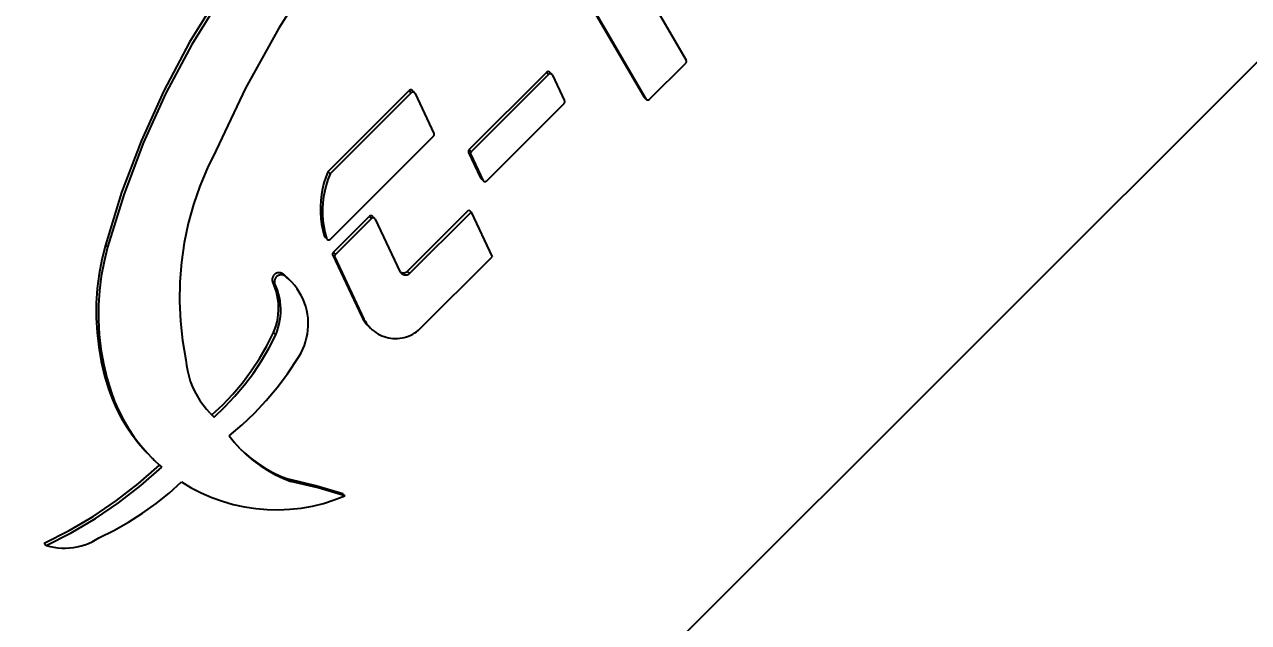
# Model space of a CAD drawing. Header units: millimetres. Extents: x 5625199 to 7433318, y -3316392 to -2552493.
# Drawn here: x 5959974 to 5960495, y -2698298 to -2698044 of the extents above; entities that cross this region are included whole.
import ezdxf

# ---------------------------------------------------------------- set-up
doc = ezdxf.new("R2010")
doc.units = ezdxf.units.MM
doc.header["$PDMODE"] = 35
doc.header["$PDSIZE"] = -10
doc.layers.add('155', color=155, linetype='Continuous')
doc.styles.add('标注-尺寸', font='simplex.shx', dxfattribs={"width": 0.7})
doc.dimstyles.new('MS55', dxfattribs={"dimscale": 0, "dimtxt": 5, "dimasz": 1, "dimexe": 1, "dimexo": 0.8, "dimgap": 1, "dimtad": 1, "dimdec": 0, "dimrnd": 5, "dimdsep": 46, "dimtxsty": '标注-尺寸', "dimblk": 'ARCHTICK', "dimcen": 0, "dimdle": 0.5, "dimclrd": 256, "dimclre": 256, "dimclrt": 50, "dimadec": 0, "dimazin": 0, "dimtfac": 1, "dimtdec": 0, "dimtix": 1, "dimtofl": 0, "dimtmove": 2, "dimatfit": 3, "dimldrblk": 'jt2', "dimfxl": 6, "dimfxlon": 1, "dimtvp": 1, "dimtolj": 1, "dimtzin": 0, "dimarcsym": 0})

# ---------------------------------------------------------------- blocks, each defined once
blk = doc.blocks.new('G$C09184D01')
at = {"color": 8}
for p, q in [((115.5, 246.12), (99.84, 221.44)), ((249.31, 248.63), (273.12, 207.79)), ((74.2, 235.37), (61.88, 215.42)), ((75.11, 234.46), (62.8, 214.51)), ((231.23, 233.12), (255.05, 192.28)), ((232.15, 232.21), (255.96, 191.37)), ((99.84, 221.44), (85.73, 195.84)), ((61.88, 215.42), (50.87, 194.73)), ((62.8, 214.51), (51.78, 193.81)), ((257.58, 191.16), (272.96, 206.53)), ((272.96, 206.53), (273, 206.58)), ((273, 206.58), (273.04, 206.63)), ((273.04, 206.63), (273.08, 206.68)), ((273.08, 206.68), (273.12, 206.74)), ((273.15, 207.73), (273.12, 207.79)), ((273.12, 206.74), (273.15, 206.79)), ((273.18, 207.67), (273.15, 207.73)), ((273.15, 206.79), (273.17, 206.85)), ((273.17, 206.85), (273.2, 206.91)), ((273.2, 207.61), (273.18, 207.67)), ((273.22, 207.55), (273.2, 207.61)), ((273.2, 206.91), (273.22, 206.97)), ((273.24, 207.49), (273.22, 207.55)), ((273.22, 206.97), (273.24, 207.04)), ((273.25, 207.42), (273.24, 207.49)), ((273.24, 207.04), (273.25, 207.1)), ((273.26, 207.36), (273.25, 207.42)), ((273.25, 207.1), (273.26, 207.16)), ((273.26, 207.29), (273.26, 207.36)), ((273.26, 207.23), (273.26, 207.29)), ((273.26, 207.16), (273.26, 207.23)), ((180.76, 169.71), (213.69, 202.63)), ((181.67, 168.79), (214.6, 201.72)), ((213.73, 202.68), (213.69, 202.63)), ((213.69, 202.63), (214.6, 201.72)), ((213.79, 202.72), (213.73, 202.68)), ((213.84, 202.76), (213.79, 202.72)), ((213.9, 202.79), (213.84, 202.76)), ((213.95, 202.82), (213.9, 202.79)), ((214.01, 202.85), (213.95, 202.82)), ((214.07, 202.88), (214.01, 202.85)), ((214.14, 202.9), (214.07, 202.88)), ((214.2, 202.91), (214.14, 202.9)), ((214.27, 202.92), (214.2, 202.91)), ((214.33, 202.93), (214.27, 202.92)), ((214.4, 202.93), (214.33, 202.93)), ((214.46, 202.93), (214.4, 202.93)), ((214.53, 202.93), (214.46, 202.93)), ((214.6, 202.92), (214.53, 202.93)), ((214.66, 202.91), (214.6, 202.92)), ((214.65, 201.76), (214.6, 201.72)), ((214.7, 201.81), (214.65, 201.76)), ((214.72, 202.89), (214.66, 202.91)), ((214.75, 201.84), (214.7, 201.81)), ((214.79, 202.87), (214.72, 202.89)), ((214.81, 201.88), (214.75, 201.84)), ((214.85, 202.84), (214.79, 202.87)), ((214.87, 201.91), (214.81, 201.88)), ((214.91, 202.81), (214.85, 202.84)), ((214.93, 201.94), (214.87, 201.91)), ((214.96, 202.78), (214.91, 202.81)), ((214.99, 201.96), (214.93, 201.94)), ((215.02, 202.74), (214.96, 202.78)), ((215.05, 201.98), (214.99, 201.96)), ((215.07, 202.7), (215.02, 202.74)), ((215.11, 202), (215.05, 201.98)), ((215.12, 202.66), (215.07, 202.7)), ((215.18, 202.01), (215.11, 202)), ((215.17, 202.61), (215.12, 202.66)), ((215.21, 202.56), (215.17, 202.61)), ((215.24, 202.02), (215.18, 202.01)), ((215.25, 202.51), (215.21, 202.56)), ((215.31, 202.02), (215.24, 202.02)), ((215.29, 202.46), (215.25, 202.51)), ((215.32, 202.4), (215.29, 202.46)), ((215.38, 202.02), (215.31, 202.02)), ((215.32, 202.4), (215.36, 202.33)), ((215.36, 202.33), (215.51, 202.01)), ((215.36, 202.33), (215.57, 201.99)), ((215.44, 202.02), (215.38, 202.02)), ((215.51, 202.01), (215.44, 202.02)), ((215.57, 201.99), (215.51, 202.01)), ((215.64, 201.98), (215.57, 201.99)), ((215.7, 201.95), (215.64, 201.98)), ((215.76, 201.93), (215.7, 201.95)), ((215.82, 201.9), (215.76, 201.93)), ((215.88, 201.87), (215.82, 201.9)), ((215.93, 201.83), (215.88, 201.87)), ((215.98, 201.79), (215.93, 201.83)), ((216.03, 201.75), (215.98, 201.79)), ((216.08, 201.7), (216.03, 201.75)), ((216.12, 201.65), (216.08, 201.7)), ((216.16, 201.6), (216.12, 201.65)), ((216.2, 201.55), (216.16, 201.6)), ((216.23, 201.49), (216.2, 201.55)), ((216.26, 201.43), (216.23, 201.49)), ((216.26, 201.43), (221.39, 190.55)), ((50.87, 194.73), (41.21, 173.37)), ((51.78, 193.81), (42.12, 172.46)), ((85.73, 195.84), (73.22, 169.43)), ((120.72, 160.32), (155.25, 194.85)), ((121.64, 159.41), (156.17, 193.94)), ((155.3, 194.9), (155.25, 194.85)), ((155.25, 194.85), (156.17, 193.94)), ((155.35, 194.94), (155.3, 194.9)), ((155.41, 194.98), (155.35, 194.94)), ((155.46, 195.01), (155.41, 194.98)), ((155.52, 195.05), (155.46, 195.01)), ((155.58, 195.07), (155.52, 195.05)), ((155.64, 195.1), (155.58, 195.07)), ((155.7, 195.12), (155.64, 195.1)), ((155.77, 195.13), (155.7, 195.12)), ((155.83, 195.15), (155.77, 195.13)), ((155.9, 195.15), (155.83, 195.15)), ((155.96, 195.16), (155.9, 195.15)), ((156.03, 195.16), (155.96, 195.16)), ((156.1, 195.15), (156.03, 195.16)), ((156.16, 195.14), (156.1, 195.15)), ((156.23, 195.13), (156.16, 195.14)), ((156.21, 193.99), (156.17, 193.94)), ((156.26, 194.03), (156.21, 193.99)), ((156.29, 195.11), (156.23, 195.13)), ((156.32, 194.07), (156.26, 194.03)), ((156.35, 195.09), (156.29, 195.11)), ((156.37, 194.1), (156.32, 194.07)), ((156.41, 195.06), (156.35, 195.09)), ((156.43, 194.13), (156.37, 194.1)), ((156.47, 195.04), (156.41, 195.06)), ((156.49, 194.16), (156.43, 194.13)), ((156.53, 195), (156.47, 195.04)), ((156.55, 194.19), (156.49, 194.16)), ((156.58, 194.97), (156.53, 195)), ((156.62, 194.21), (156.55, 194.19)), ((156.64, 194.93), (156.58, 194.97)), ((156.68, 194.22), (156.62, 194.21)), ((156.69, 194.88), (156.64, 194.93)), ((156.75, 194.23), (156.68, 194.22)), ((156.73, 194.84), (156.69, 194.88)), ((156.78, 194.79), (156.73, 194.84)), ((156.81, 194.24), (156.75, 194.23)), ((156.82, 194.74), (156.78, 194.79)), ((156.88, 194.24), (156.81, 194.24)), ((156.85, 194.68), (156.82, 194.74)), ((156.89, 194.62), (156.85, 194.68)), ((156.94, 194.24), (156.88, 194.24)), ((156.92, 194.57), (156.89, 194.62)), ((156.92, 194.57), (157.08, 194.23)), ((156.92, 194.57), (157.14, 194.22)), ((157.01, 194.24), (156.94, 194.24)), ((157.08, 194.23), (157.01, 194.24)), ((157.14, 194.22), (157.08, 194.23)), ((157.2, 194.2), (157.14, 194.22)), ((157.26, 194.18), (157.2, 194.2)), ((157.33, 194.15), (157.26, 194.18)), ((157.38, 194.12), (157.33, 194.15)), ((157.44, 194.09), (157.38, 194.12)), ((157.5, 194.05), (157.44, 194.09)), ((157.55, 194.01), (157.5, 194.05)), ((157.6, 193.97), (157.55, 194.01)), ((157.65, 193.92), (157.6, 193.97)), ((157.69, 193.87), (157.65, 193.92)), ((157.73, 193.82), (157.69, 193.87)), ((157.77, 193.77), (157.73, 193.82)), ((157.8, 193.71), (157.77, 193.77)), ((157.83, 193.65), (157.8, 193.71)), ((157.83, 193.65), (165.84, 176.65)), ((188.26, 156.45), (221.18, 189.38)), ((221.18, 189.38), (221.23, 189.43)), ((221.23, 189.43), (221.27, 189.48)), ((221.27, 189.48), (221.31, 189.53)), ((221.31, 189.53), (221.35, 189.59)), ((221.35, 189.59), (221.38, 189.65)), ((221.38, 189.65), (221.41, 189.71)), ((221.41, 190.49), (221.39, 190.55)), ((221.44, 190.43), (221.41, 190.49)), ((221.41, 189.71), (221.43, 189.77)), ((221.43, 189.77), (221.45, 189.84)), ((221.46, 190.36), (221.44, 190.43)), ((221.45, 189.84), (221.46, 189.9)), ((221.47, 190.3), (221.46, 190.36)), ((221.46, 189.9), (221.48, 189.97)), ((221.48, 190.23), (221.47, 190.3)), ((221.48, 190.17), (221.48, 190.23)), ((221.49, 190.1), (221.48, 190.17)), ((221.48, 190.03), (221.49, 190.1)), ((221.48, 189.97), (221.48, 190.03)), ((255.05, 192.28), (255.08, 192.22)), ((255.08, 192.22), (255.12, 192.17)), ((255.12, 192.17), (255.16, 192.11)), ((255.16, 192.11), (255.21, 192.07)), ((255.21, 192.07), (255.26, 192.02)), ((255.26, 192.02), (255.31, 191.98)), ((255.31, 191.98), (255.37, 191.94)), ((255.37, 191.94), (255.42, 191.91)), ((255.42, 191.91), (255.96, 191.37)), ((255.96, 191.37), (255.99, 191.31)), ((255.99, 191.31), (256.03, 191.25)), ((256.03, 191.25), (256.08, 191.2)), ((256.08, 191.2), (256.12, 191.15)), ((256.12, 191.15), (256.17, 191.11)), ((256.17, 191.11), (256.22, 191.06)), ((256.22, 191.06), (256.28, 191.03)), ((256.28, 191.03), (256.34, 190.99)), ((256.34, 190.99), (256.4, 190.96)), ((256.4, 190.96), (256.46, 190.93)), ((256.46, 190.93), (256.52, 190.91)), ((256.52, 190.91), (256.59, 190.89)), ((256.59, 190.89), (256.65, 190.87)), ((256.65, 190.87), (256.72, 190.86)), ((256.72, 190.86), (256.78, 190.86)), ((256.78, 190.86), (256.85, 190.85)), ((256.85, 190.85), (256.92, 190.86)), ((256.92, 190.86), (256.99, 190.86)), ((256.99, 190.86), (257.05, 190.87)), ((257.05, 190.87), (257.12, 190.89)), ((257.12, 190.89), (257.18, 190.91)), ((257.18, 190.91), (257.25, 190.93)), ((257.25, 190.93), (257.31, 190.96)), ((257.31, 190.96), (257.37, 190.99)), ((257.37, 190.99), (257.43, 191.03)), ((257.43, 191.03), (257.48, 191.07)), ((257.48, 191.07), (257.53, 191.11)), ((257.53, 191.11), (257.58, 191.16)), ((41.21, 173.37), (32.93, 151.44)), ((42.12, 172.46), (33.84, 150.53)), ((121.78, 131.62), (165.63, 175.47)), ((165.63, 175.47), (165.68, 175.52)), ((165.68, 175.52), (165.72, 175.57)), ((165.72, 175.57), (165.76, 175.63)), ((165.76, 175.63), (165.8, 175.68)), ((165.8, 175.68), (165.83, 175.74)), ((165.83, 175.74), (165.86, 175.8)), ((165.87, 176.58), (165.84, 176.65)), ((165.86, 175.8), (165.88, 175.87)), ((165.89, 176.52), (165.87, 176.58)), ((165.88, 175.87), (165.9, 175.93)), ((165.91, 176.46), (165.89, 176.52)), ((165.9, 175.93), (165.92, 175.99)), ((165.92, 176.39), (165.91, 176.46)), ((165.93, 176.33), (165.92, 176.39)), ((165.92, 175.99), (165.93, 176.06)), ((165.94, 176.26), (165.93, 176.33)), ((165.93, 176.06), (165.94, 176.13)), ((165.94, 176.19), (165.94, 176.26)), ((165.94, 176.13), (165.94, 176.19)), ((73.22, 169.43), (69.51, 161.93)), ((180.47, 169.12), (180.46, 169.05)), ((180.46, 169.05), (180.46, 168.99)), ((180.46, 168.99), (180.46, 168.92)), ((180.46, 168.92), (180.46, 168.85)), ((180.46, 168.85), (180.47, 168.79)), ((180.48, 169.18), (180.47, 169.12)), ((180.47, 168.79), (180.49, 168.72)), ((180.5, 169.25), (180.48, 169.18)), ((180.49, 168.72), (180.51, 168.66)), ((180.52, 169.31), (180.5, 169.25)), ((180.51, 168.66), (180.53, 168.59)), ((180.54, 169.38), (180.52, 169.31)), ((180.53, 168.59), (180.56, 168.53)), ((180.57, 169.44), (180.54, 169.38)), ((180.56, 168.53), (185.68, 157.66)), ((180.56, 168.53), (181.39, 167.87)), ((180.6, 169.5), (180.57, 169.44)), ((180.63, 169.55), (180.6, 169.5)), ((180.67, 169.61), (180.63, 169.55)), ((180.72, 169.66), (180.67, 169.61)), ((180.76, 169.71), (180.72, 169.66)), ((180.76, 169.71), (181.67, 168.79)), ((181.38, 168.21), (181.37, 168.14)), ((181.37, 168.14), (181.37, 168.07)), ((181.37, 168.07), (181.37, 168.01)), ((181.37, 168.01), (181.38, 167.94)), ((181.39, 168.27), (181.38, 168.21)), ((181.38, 167.94), (181.39, 167.87)), ((181.41, 168.34), (181.39, 168.27)), ((181.39, 167.87), (181.4, 167.81)), ((181.4, 167.81), (181.42, 167.75)), ((181.43, 168.4), (181.41, 168.34)), ((181.42, 167.75), (181.44, 167.68)), ((181.45, 168.46), (181.43, 168.4)), ((181.44, 167.68), (181.47, 167.62)), ((181.48, 168.52), (181.45, 168.46)), ((181.47, 167.62), (186.59, 156.74)), ((181.51, 168.58), (181.48, 168.52)), ((181.55, 168.64), (181.51, 168.58)), ((181.59, 168.69), (181.55, 168.64)), ((181.63, 168.74), (181.59, 168.69)), ((181.67, 168.79), (181.63, 168.74)), ((69.51, 161.93), (66.29, 154.21)), ((119.81, 157.95), (119.04, 155.53)), ((120.72, 160.32), (119.81, 157.95)), ((120.72, 157.04), (119.95, 154.62)), ((120.72, 160.32), (121.64, 159.41)), ((121.64, 159.41), (120.72, 157.04)), ((185.68, 157.66), (185.71, 157.6)), ((185.71, 157.6), (185.74, 157.54)), ((185.74, 157.54), (185.78, 157.49)), ((185.78, 157.49), (185.82, 157.43)), ((185.82, 157.43), (185.86, 157.38)), ((185.86, 157.38), (185.91, 157.34)), ((185.91, 157.34), (185.96, 157.29)), ((185.96, 157.29), (186.01, 157.25)), ((186.01, 157.25), (186.07, 157.22)), ((186.07, 157.22), (186.13, 157.19)), ((186.13, 157.19), (186.17, 157.16)), ((186.17, 157.16), (186.59, 156.74)), ((186.59, 156.74), (186.62, 156.68)), ((186.62, 156.68), (186.66, 156.63)), ((186.66, 156.63), (186.69, 156.57)), ((186.69, 156.57), (186.73, 156.52)), ((186.73, 156.52), (186.78, 156.47)), ((186.78, 156.47), (186.82, 156.43)), ((186.82, 156.43), (186.87, 156.38)), ((186.87, 156.38), (186.93, 156.34)), ((186.93, 156.34), (186.98, 156.31)), ((186.98, 156.31), (187.04, 156.27)), ((187.04, 156.27), (187.1, 156.24)), ((187.1, 156.24), (187.16, 156.22)), ((187.16, 156.22), (187.22, 156.2)), ((187.87, 156.21), (187.93, 156.23)), ((187.93, 156.23), (187.99, 156.26)), ((187.99, 156.26), (188.05, 156.29)), ((188.05, 156.29), (188.1, 156.33)), ((188.1, 156.33), (188.16, 156.37)), ((188.16, 156.37), (188.21, 156.41)), ((188.21, 156.41), (188.26, 156.45)), ((32.93, 151.44), (26.08, 129.03)), ((66.29, 154.21), (63.56, 146.3)), ((118.43, 153.07), (117.97, 150.57)), ((119.04, 155.53), (118.43, 153.07)), ((119.34, 152.15), (118.88, 149.65)), ((119.95, 154.62), (119.34, 152.15)), ((187.22, 156.2), (187.28, 156.18)), ((187.28, 156.18), (187.35, 156.17)), ((187.35, 156.17), (187.41, 156.16)), ((187.41, 156.16), (187.48, 156.15)), ((187.48, 156.15), (187.55, 156.15)), ((187.55, 156.15), (187.61, 156.15)), ((187.61, 156.15), (187.68, 156.16)), ((187.68, 156.16), (187.74, 156.17)), ((187.74, 156.17), (187.81, 156.19)), ((187.81, 156.19), (187.87, 156.21)), ((33.84, 150.53), (26.99, 128.12)), ((63.56, 146.3), (61.33, 138.24)), ((117.67, 148.05), (117.52, 145.51)), ((117.97, 150.57), (117.67, 148.05)), ((118.58, 147.13), (118.43, 144.6)), ((118.88, 149.65), (118.58, 147.13)), ((117.52, 145.51), (117.53, 142.97)), ((117.53, 142.97), (117.7, 140.44)), ((118.43, 144.6), (118.44, 142.06)), ((118.44, 142.06), (118.61, 139.53)), ((122.96, 125.94), (138.3, 141.28)), ((138.34, 141.32), (138.3, 141.28)), ((138.3, 141.28), (139.21, 140.36)), ((138.4, 141.36), (138.34, 141.32)), ((138.45, 141.4), (138.4, 141.36)), ((138.51, 141.44), (138.45, 141.4)), ((138.56, 141.47), (138.51, 141.44)), ((138.62, 141.5), (138.56, 141.47)), ((138.68, 141.52), (138.62, 141.5)), ((138.75, 141.54), (138.68, 141.52)), ((138.81, 141.56), (138.75, 141.54)), ((138.88, 141.57), (138.81, 141.56)), ((138.94, 141.58), (138.88, 141.57)), ((139.01, 141.58), (138.94, 141.58)), ((139.07, 141.58), (139.01, 141.58)), ((139.14, 141.57), (139.07, 141.58)), ((139.21, 141.57), (139.14, 141.57)), ((139.27, 141.55), (139.21, 141.57)), ((139.33, 141.53), (139.27, 141.55)), ((139.4, 141.51), (139.33, 141.53)), ((139.46, 141.49), (139.4, 141.51)), ((139.52, 141.46), (139.46, 141.49)), ((139.57, 141.43), (139.52, 141.46)), ((139.6, 140.61), (139.54, 140.58)), ((139.63, 141.39), (139.57, 141.43)), ((139.66, 140.63), (139.6, 140.61)), ((139.68, 141.35), (139.63, 141.39)), ((139.72, 140.64), (139.66, 140.63)), ((139.73, 141.31), (139.68, 141.35)), ((139.79, 140.66), (139.72, 140.64)), ((139.78, 141.26), (139.73, 141.31)), ((139.82, 141.21), (139.78, 141.26)), ((139.86, 140.66), (139.79, 140.66)), ((139.86, 141.16), (139.82, 141.21)), ((139.9, 141.1), (139.86, 141.16)), ((139.92, 140.67), (139.86, 140.66)), ((139.93, 141.05), (139.9, 141.1)), ((139.99, 140.67), (139.92, 140.67)), ((139.96, 140.99), (139.93, 141.05)), ((139.96, 140.99), (140.12, 140.65)), ((139.96, 140.99), (140.18, 140.64)), ((140.05, 140.66), (139.99, 140.67)), ((140.12, 140.65), (140.05, 140.66)), ((140.18, 140.64), (140.12, 140.65)), ((140.25, 140.62), (140.18, 140.64)), ((140.31, 140.6), (140.25, 140.62)), ((140.38, 140.57), (140.31, 140.6)), ((154.5, 117.84), (180.71, 144.05)), ((155.42, 116.93), (181.62, 143.13)), ((180.71, 144.05), (181.62, 143.13)), ((181.62, 143.13), (190.57, 124.14)), ((61.33, 138.24), (59.61, 130.06)), ((117.7, 140.44), (118.03, 137.92)), ((118.03, 137.92), (118.51, 135.43)), ((118.51, 135.43), (119.15, 132.97)), ((118.61, 139.53), (118.94, 137.01)), ((118.94, 137.01), (119.42, 134.52)), ((123.88, 125.03), (139.21, 140.36)), ((139.26, 140.41), (139.21, 140.36)), ((139.31, 140.45), (139.26, 140.41)), ((139.36, 140.49), (139.31, 140.45)), ((139.42, 140.53), (139.36, 140.49)), ((139.48, 140.56), (139.42, 140.53)), ((139.54, 140.58), (139.48, 140.56)), ((140.43, 140.55), (140.38, 140.57)), ((140.49, 140.51), (140.43, 140.55)), ((140.54, 140.48), (140.49, 140.51)), ((140.59, 140.44), (140.54, 140.48)), ((140.64, 140.39), (140.59, 140.44)), ((140.69, 140.35), (140.64, 140.39)), ((140.73, 140.3), (140.69, 140.35)), ((140.77, 140.25), (140.73, 140.3)), ((140.81, 140.19), (140.77, 140.25)), ((140.85, 140.13), (140.81, 140.19)), ((140.88, 140.08), (140.85, 140.13)), ((140.88, 140.08), (151.38, 117.76)), ((119.15, 132.97), (119.17, 132.91)), ((119.17, 132.91), (119.19, 132.85)), ((119.19, 132.85), (119.22, 132.79)), ((119.22, 132.79), (119.26, 132.73)), ((119.26, 132.73), (119.29, 132.67)), ((119.29, 132.67), (119.33, 132.62)), ((119.33, 132.62), (119.38, 132.57)), ((119.38, 132.57), (119.42, 132.52)), ((119.42, 134.52), (120.06, 132.06)), ((119.42, 132.52), (119.47, 132.48)), ((119.47, 132.48), (119.52, 132.43)), ((119.52, 132.43), (119.58, 132.4)), ((119.58, 132.4), (119.64, 132.36)), ((119.64, 132.36), (119.7, 132.33)), ((119.7, 132.33), (119.76, 132.3)), ((119.76, 132.3), (119.82, 132.28)), ((119.82, 132.28), (119.85, 132.27)), ((119.85, 132.27), (120.06, 132.06)), ((120.06, 132.06), (120.08, 132)), ((120.08, 132), (120.11, 131.93)), ((120.11, 131.93), (120.14, 131.87)), ((120.14, 131.87), (120.17, 131.82)), ((120.17, 131.82), (120.21, 131.76)), ((120.21, 131.76), (120.25, 131.71)), ((120.25, 131.71), (120.29, 131.66)), ((120.29, 131.66), (120.34, 131.61)), ((120.34, 131.61), (120.39, 131.56)), ((120.39, 131.56), (120.44, 131.52)), ((120.44, 131.52), (120.49, 131.48)), ((120.49, 131.48), (120.55, 131.45)), ((120.55, 131.45), (120.61, 131.42)), ((120.61, 131.42), (120.67, 131.39)), ((120.67, 131.39), (120.73, 131.37)), ((120.73, 131.37), (120.8, 131.35)), ((120.8, 131.35), (120.86, 131.34)), ((120.86, 131.34), (120.93, 131.33)), ((120.93, 131.33), (121, 131.32)), ((121, 131.32), (121.06, 131.32)), ((121.06, 131.32), (121.13, 131.32)), ((121.13, 131.32), (121.2, 131.33)), ((121.2, 131.33), (121.26, 131.34)), ((121.26, 131.34), (121.33, 131.36)), ((121.33, 131.36), (121.39, 131.38)), ((121.39, 131.38), (121.45, 131.4)), ((121.45, 131.4), (121.51, 131.43)), ((121.51, 131.43), (121.57, 131.46)), ((121.57, 131.46), (121.63, 131.5)), ((121.63, 131.5), (121.68, 131.53)), ((121.68, 131.53), (121.74, 131.58)), ((121.74, 131.58), (121.78, 131.62)), ((26.08, 129.03), (24.55, 122.96)), ((26.99, 128.12), (25.47, 122.05)), ((26.08, 129.03), (26.99, 128.12)), ((59.61, 130.06), (58.41, 121.79)), ((122.67, 125.36), (122.66, 125.29)), ((122.66, 125.29), (122.66, 125.22)), ((122.66, 125.22), (122.66, 125.16)), ((122.66, 125.16), (122.67, 125.09)), ((122.68, 125.42), (122.67, 125.36)), ((122.67, 125.09), (122.68, 125.02)), ((122.7, 125.49), (122.68, 125.42)), ((122.68, 125.02), (122.69, 124.96)), ((122.72, 125.55), (122.7, 125.49)), ((122.74, 125.61), (122.72, 125.55)), ((122.77, 125.67), (122.74, 125.61)), ((122.8, 125.73), (122.77, 125.67)), ((122.84, 125.79), (122.8, 125.73)), ((122.87, 125.84), (122.84, 125.79)), ((122.92, 125.89), (122.87, 125.84)), ((122.96, 125.94), (122.92, 125.89)), ((122.96, 125.94), (123.88, 125.03)), ((123.83, 124.98), (123.79, 124.93)), ((123.88, 125.03), (123.83, 124.98)), ((24.55, 122.96), (23.39, 116.81)), ((25.47, 122.05), (24.3, 115.9)), ((58.41, 121.79), (57.73, 113.45)), ((122.69, 124.96), (122.71, 124.89)), ((122.71, 124.89), (122.73, 124.83)), ((122.73, 124.83), (122.76, 124.77)), ((122.76, 124.77), (135.14, 98.48)), ((122.76, 124.77), (123.59, 124.11)), ((123.58, 124.44), (123.57, 124.38)), ((123.57, 124.38), (123.57, 124.31)), ((123.57, 124.31), (123.57, 124.24)), ((123.57, 124.24), (123.58, 124.18)), ((123.59, 124.51), (123.58, 124.44)), ((123.58, 124.18), (123.59, 124.11)), ((123.61, 124.57), (123.59, 124.51)), ((123.59, 124.11), (123.6, 124.05)), ((123.6, 124.05), (123.62, 123.98)), ((123.63, 124.64), (123.61, 124.57)), ((123.62, 123.98), (123.64, 123.92)), ((123.65, 124.7), (123.63, 124.64)), ((123.64, 123.92), (123.67, 123.86)), ((123.68, 124.76), (123.65, 124.7)), ((123.67, 123.86), (136.05, 97.57)), ((123.71, 124.82), (123.68, 124.76)), ((123.75, 124.88), (123.71, 124.82)), ((123.79, 124.93), (123.75, 124.88)), ((159.21, 92.78), (190.57, 124.14)), ((23.39, 116.81), (22.6, 110.6)), ((24.3, 115.9), (23.52, 109.69)), ((97.03, 114.69), (97.02, 114.5)), ((97.06, 114.88), (97.03, 114.69)), ((97.1, 115.07), (97.06, 114.88)), ((97.16, 115.25), (97.1, 115.07)), ((97.22, 115.44), (97.16, 115.25)), ((97.3, 115.61), (97.22, 115.44)), ((97.39, 115.78), (97.3, 115.61)), ((97.49, 115.95), (97.39, 115.78)), ((97.6, 116.11), (97.49, 115.95)), ((97.72, 116.26), (97.6, 116.11)), ((97.85, 116.4), (97.72, 116.26)), ((97.98, 116.54), (97.85, 116.4)), ((98.13, 116.66), (97.98, 116.54)), ((98.29, 116.78), (98.13, 116.66)), ((98.21, 114.7), (98.14, 114.52)), ((98.3, 114.87), (98.21, 114.7)), ((98.45, 116.88), (98.29, 116.78)), ((98.4, 115.04), (98.3, 114.87)), ((98.51, 115.2), (98.4, 115.04)), ((98.62, 116.98), (98.45, 116.88)), ((98.63, 115.35), (98.51, 115.2)), ((98.79, 117.06), (98.62, 116.98)), ((98.76, 115.49), (98.63, 115.35)), ((98.9, 115.63), (98.76, 115.49)), ((98.97, 117.13), (98.79, 117.06)), ((99.04, 115.75), (98.9, 115.63)), ((99.15, 117.19), (98.97, 117.13)), ((99.2, 115.87), (99.04, 115.75)), ((99.34, 117.24), (99.15, 117.19)), ((99.36, 115.97), (99.2, 115.87)), ((99.53, 117.27), (99.34, 117.24)), ((99.53, 116.07), (99.36, 115.97)), ((99.72, 117.3), (99.53, 117.27)), ((99.7, 116.15), (99.53, 116.07)), ((99.88, 116.22), (99.7, 116.15)), ((99.92, 117.31), (99.72, 117.3)), ((100.07, 116.28), (99.88, 116.22)), ((100.11, 117.31), (99.92, 117.31)), ((100.25, 116.33), (100.07, 116.28)), ((100.3, 117.29), (100.11, 117.31)), ((100.44, 116.36), (100.25, 116.33)), ((100.49, 117.26), (100.3, 117.29)), ((100.64, 116.38), (100.44, 116.36)), ((100.68, 117.22), (100.49, 117.26)), ((100.83, 116.4), (100.64, 116.38)), ((100.87, 117.17), (100.68, 117.22)), ((101.02, 116.39), (100.83, 116.4)), ((101.05, 117.11), (100.87, 117.17)), ((101.21, 116.38), (101.02, 116.39)), ((101.23, 117.03), (101.05, 117.11)), ((101.4, 116.35), (101.21, 116.38)), ((101.4, 116.94), (101.23, 117.03)), ((101.56, 116.85), (101.4, 116.94)), ((101.59, 116.31), (101.4, 116.35)), ((101.72, 116.74), (101.56, 116.85)), ((101.78, 116.26), (101.59, 116.31)), ((101.87, 116.62), (101.72, 116.74)), ((101.96, 116.19), (101.78, 116.26)), ((102.02, 116.49), (101.87, 116.62)), ((102.14, 116.12), (101.96, 116.19)), ((102.15, 116.35), (102.02, 116.49)), ((102.31, 116.03), (102.14, 116.12)), ((102.18, 116.32), (102.15, 116.35)), ((103.41, 115.22), (102.18, 116.32)), ((102.18, 116.32), (102.48, 115.93)), ((102.48, 115.93), (102.31, 116.03)), ((102.63, 115.82), (102.48, 115.93)), ((102.79, 115.71), (102.63, 115.82)), ((102.93, 115.58), (102.79, 115.71)), ((103.06, 115.44), (102.93, 115.58)), ((104.18, 114.44), (103.06, 115.44)), ((104.18, 114.44), (103.41, 115.22)), ((151.47, 117.62), (151.38, 117.76)), ((151.47, 117.62), (151.57, 117.47)), ((151.47, 117.62), (151.56, 117.6)), ((151.56, 117.6), (151.72, 117.52)), ((151.57, 117.47), (151.67, 117.34)), ((151.67, 117.34), (151.78, 117.22)), ((151.72, 117.52), (151.88, 117.45)), ((151.78, 117.22), (151.91, 117.09)), ((151.88, 117.45), (152.04, 117.4)), ((151.91, 117.09), (152.04, 116.97)), ((152.04, 117.4), (152.21, 117.35)), ((152.04, 116.97), (152.18, 116.87)), ((152.18, 116.87), (152.33, 116.77)), ((152.21, 117.35), (152.38, 117.32)), ((152.33, 116.77), (152.48, 116.69)), ((152.38, 117.32), (152.55, 117.29)), ((152.48, 116.69), (152.63, 116.61)), ((152.55, 117.29), (152.72, 117.28)), ((152.63, 116.61), (152.79, 116.54)), ((152.72, 117.28), (152.9, 117.28)), ((152.79, 116.54), (152.95, 116.49)), ((152.9, 117.28), (153.07, 117.29)), ((152.95, 116.49), (153.12, 116.44)), ((153.07, 117.29), (153.24, 117.31)), ((153.12, 116.44), (153.29, 116.4)), ((153.24, 117.31), (153.41, 117.34)), ((153.29, 116.4), (153.46, 116.38)), ((153.41, 117.34), (153.58, 117.38)), ((153.46, 116.38), (153.64, 116.37)), ((153.58, 117.38), (153.75, 117.43)), ((153.64, 116.37), (153.81, 116.37)), ((153.75, 117.43), (153.91, 117.49)), ((153.81, 116.37), (153.98, 116.37)), ((153.91, 117.49), (154.06, 117.57)), ((153.98, 116.37), (154.15, 116.39)), ((154.06, 117.57), (154.22, 117.65)), ((154.15, 116.39), (154.32, 116.42)), ((154.22, 117.65), (154.36, 117.74)), ((154.32, 116.42), (154.49, 116.47)), ((154.36, 117.74), (154.5, 117.84)), ((154.49, 116.47), (154.66, 116.52)), ((154.5, 117.84), (155.42, 116.93)), ((154.66, 116.52), (154.82, 116.58)), ((154.82, 116.58), (154.98, 116.65)), ((154.98, 116.65), (155.13, 116.74)), ((155.13, 116.74), (155.28, 116.83)), ((155.28, 116.83), (155.42, 116.93)), ((22.6, 110.6), (22.19, 104.36)), ((23.52, 109.69), (23.1, 103.45)), ((57.73, 113.45), (57.58, 105.09)), ((97.02, 114.5), (97.02, 114.3)), ((97.02, 114.3), (97.02, 114.11)), ((97.02, 114.11), (97.05, 113.92)), ((97.05, 113.92), (97.08, 113.73)), ((97.74, 112.26), (97.08, 113.73)), ((97.08, 113.73), (97.99, 112.82)), ((98.31, 110.75), (97.74, 112.26)), ((97.95, 113.78), (97.93, 113.58)), ((97.93, 113.58), (97.93, 113.39)), ((97.93, 113.39), (97.94, 113.2)), ((97.94, 113.2), (97.96, 113.01)), ((97.98, 113.97), (97.95, 113.78)), ((97.96, 113.01), (97.99, 112.82)), ((98.02, 114.16), (97.98, 113.97)), ((98.65, 111.35), (97.99, 112.82)), ((98.07, 114.34), (98.02, 114.16)), ((98.14, 114.52), (98.07, 114.34)), ((98.79, 109.21), (98.31, 110.75)), ((99.23, 109.84), (98.65, 111.35)), ((99.7, 108.29), (99.23, 109.84)), ((104.32, 114.31), (104.18, 114.44)), ((105.51, 113.11), (104.32, 114.31)), ((106.61, 111.82), (105.51, 113.11)), ((107.63, 110.48), (106.61, 111.82)), ((108.56, 109.06), (107.63, 110.48)), ((22.19, 104.36), (22.15, 98.11)), ((57.58, 105.09), (57.95, 96.74)), ((99.17, 107.64), (98.79, 109.21)), ((99.46, 106.05), (99.17, 107.64)), ((99.64, 104.45), (99.46, 106.05)), ((99.73, 102.83), (99.64, 104.45)), ((100.08, 106.73), (99.7, 108.29)), ((100.37, 105.14), (100.08, 106.73)), ((100.56, 103.53), (100.37, 105.14)), ((109.39, 107.59), (108.56, 109.06)), ((110.13, 106.07), (109.39, 107.59)), ((110.76, 104.5), (110.13, 106.07)), ((111.3, 102.9), (110.76, 104.5)), ((23.1, 103.45), (23.06, 97.2)), ((99.4, 98.01), (99.61, 99.61)), ((99.61, 99.61), (99.72, 101.22)), ((99.72, 101.22), (99.73, 102.83)), ((100.52, 98.7), (100.63, 100.31)), ((100.64, 101.92), (100.56, 103.53)), ((100.63, 100.31), (100.64, 101.92)), ((111.72, 101.26), (111.3, 102.9)), ((112.05, 99.6), (111.72, 101.26)), ((112.26, 97.93), (112.05, 99.6)), ((22.15, 98.11), (22.49, 91.86)), ((23.06, 97.2), (23.4, 90.95)), ((57.95, 96.74), (58.85, 88.44)), ((98.2, 93.32), (98.69, 94.86)), ((98.69, 94.86), (99.1, 96.42)), ((99.1, 96.42), (99.4, 98.01)), ((99.11, 92.41), (99.61, 93.94)), ((99.61, 93.94), (100.01, 95.51)), ((100.01, 95.51), (100.32, 97.09)), ((100.32, 97.09), (100.52, 98.7)), ((112.24, 92.86), (112.36, 94.54)), ((112.36, 96.24), (112.26, 97.93)), ((112.36, 94.54), (112.36, 96.24)), ((135.14, 98.48), (136.05, 97.57)), ((135.14, 98.48), (135.61, 97.63)), ((135.61, 97.63), (136.13, 96.81)), ((136.05, 97.57), (136.52, 96.72)), ((136.13, 96.81), (136.7, 96.03)), ((136.52, 96.72), (137.04, 95.9)), ((136.7, 96.03), (137.32, 95.29)), ((137.04, 95.9), (137.61, 95.12)), ((137.32, 95.29), (137.98, 94.59)), ((137.61, 95.12), (138.23, 94.38)), ((137.98, 94.59), (138.23, 94.38)), ((138.23, 94.38), (138.9, 93.68)), ((22.49, 91.86), (23.2, 85.65)), ((23.4, 90.95), (24.11, 84.74)), ((94.76, 86.2), (97.61, 91.81)), ((95.67, 85.28), (98.52, 90.9)), ((97.61, 91.81), (98.2, 93.32)), ((97.61, 91.81), (98.52, 90.9)), ((98.52, 90.9), (99.11, 92.41)), ((111.24, 87.89), (111.68, 89.52)), ((111.68, 89.52), (112.01, 91.18)), ((112.01, 91.18), (112.24, 92.86)), ((138.9, 93.68), (139.61, 93.02)), ((139.61, 93.02), (140.36, 92.41)), ((140.36, 92.41), (141.14, 91.85)), ((141.14, 91.85), (141.97, 91.34)), ((141.97, 91.34), (142.82, 90.88)), ((142.82, 90.88), (143.7, 90.48)), ((143.7, 90.48), (144.61, 90.13)), ((144.61, 90.13), (145.53, 89.85)), ((145.53, 89.85), (146.47, 89.62)), ((146.47, 89.62), (147.42, 89.46)), ((147.42, 89.46), (148.39, 89.35)), ((148.39, 89.35), (149.36, 89.31)), ((149.36, 89.31), (150.32, 89.33)), ((150.32, 89.33), (151.29, 89.41)), ((151.29, 89.41), (152.25, 89.55)), ((152.25, 89.55), (153.19, 89.76)), ((153.19, 89.76), (154.13, 90.02)), ((154.13, 90.02), (155.04, 90.34)), ((155.04, 90.34), (155.93, 90.72)), ((155.93, 90.72), (156.8, 91.16)), ((156.8, 91.16), (157.63, 91.65)), ((157.63, 91.65), (158.44, 92.19)), ((158.44, 92.19), (159.21, 92.78)), ((23.2, 85.65), (24.28, 79.49)), ((24.11, 84.74), (25.19, 78.58)), ((58.85, 88.44), (60.26, 80.2)), ((91.59, 80.76), (94.76, 86.2)), ((92.51, 79.84), (95.67, 85.28)), ((109.3, 83.2), (110.05, 84.72)), ((110.05, 84.72), (110.7, 86.28)), ((110.7, 86.28), (111.24, 87.89)), ((24.28, 79.49), (25.73, 73.41)), ((25.19, 78.58), (26.65, 72.5)), ((60.26, 80.2), (60.53, 77.9)), ((88.12, 75.51), (91.59, 80.76)), ((89.03, 74.59), (92.51, 79.84)), ((103.49, 74.25), (108.46, 81.73)), ((108.46, 81.73), (109.3, 83.2)), ((25.73, 73.41), (27.55, 67.43)), ((60.53, 77.9), (60.94, 75.62)), ((60.94, 75.62), (61.49, 73.37)), ((61.49, 73.37), (62.17, 71.16)), ((84.34, 70.47), (88.12, 75.51)), ((85.25, 69.55), (89.03, 74.59)), ((99.14, 68.42), (103.49, 74.25)), ((26.65, 72.5), (28.46, 66.52)), ((62.17, 71.16), (63, 69)), ((63, 69), (63.96, 66.89)), ((80.28, 65.65), (84.34, 70.47)), ((81.19, 64.74), (85.25, 69.55)), ((94.46, 62.84), (99.14, 68.42)), ((27.55, 67.43), (29.07, 63.37)), ((27.55, 67.43), (28.46, 66.52)), ((28.46, 66.52), (29.99, 62.46)), ((29.07, 63.37), (30.83, 59.41)), ((63.96, 66.89), (65.05, 64.85)), ((65.05, 64.85), (66.26, 62.87)), ((66.26, 62.87), (67.6, 60.98)), ((75.95, 61.08), (80.28, 65.65)), ((76.86, 60.17), (81.19, 64.74)), ((89.48, 57.53), (94.46, 62.84)), ((29.99, 62.46), (31.75, 58.5)), ((30.83, 59.41), (32.82, 55.56)), ((31.75, 58.5), (33.74, 54.65)), ((67.6, 60.98), (69.05, 59.18)), ((70.61, 57.47), (69.05, 59.18)), ((70.61, 57.47), (71.36, 56.77)), ((71.36, 56.77), (75.95, 61.08)), ((72.27, 55.86), (76.86, 60.17)), ((84.2, 52.51), (89.48, 57.53)), ((32.82, 55.56), (35.03, 51.83)), ((33.74, 54.65), (35.94, 50.92)), ((71.36, 56.77), (72.27, 55.86)), ((78.66, 47.79), (84.2, 52.51)), ((35.03, 51.83), (37.45, 48.24)), ((35.94, 50.92), (38.37, 47.32)), ((37.45, 48.24), (40.08, 44.79)), ((38.37, 47.32), (40.99, 43.88)), ((78.66, 47.79), (80.97, 44.94)), ((40.08, 44.79), (42.91, 41.51)), ((40.99, 43.88), (43.82, 40.59)), ((83.46, 42.24), (80.97, 44.94)), ((83.46, 42.24), (85.21, 40.61)), ((42.91, 41.51), (43.82, 40.59)), ((43.82, 40.59), (45.92, 38.39)), ((45.92, 38.39), (46.2, 38.13)), ((46.2, 38.13), (46.83, 37.48)), ((46.83, 37.48), (49.07, 35.42)), ((85.21, 40.61), (88.03, 38.25)), ((85.21, 40.61), (86.12, 39.7)), ((86.12, 39.7), (88.94, 37.33)), ((88.03, 38.25), (90.98, 36.06)), ((88.94, 37.33), (91.9, 35.15)), ((40.17, 27.56), (49.07, 35.42)), ((41.09, 26.65), (50.02, 34.54)), ((49.07, 35.42), (50.02, 34.54)), ((90.98, 36.06), (94.07, 34.07)), ((91.9, 35.15), (94.99, 33.16)), ((94.07, 34.07), (97.29, 32.28)), ((94.99, 33.16), (98.2, 31.37)), ((97.29, 32.28), (100.6, 30.7)), ((98.2, 31.37), (101.52, 29.79)), ((30.76, 20.25), (40.17, 27.56)), ((31.67, 19.34), (41.09, 26.65)), ((53.12, 23.49), (58.38, 28.26)), ((58.38, 28.26), (62.53, 25.76)), ((100.6, 30.7), (104.02, 29.33)), ((101.52, 29.79), (104.93, 28.42)), ((115.62, 26.57), (104.02, 29.33)), ((104.02, 29.33), (104.93, 28.42)), ((116.53, 25.66), (104.93, 28.42)), ((127.06, 23.19), (115.62, 26.57)), ((47.6, 19.02), (53.12, 23.49)), ((62.53, 25.76), (66.83, 23.54)), ((66.83, 23.54), (71.27, 21.6)), ((71.27, 21.6), (75.83, 19.96)), ((127.97, 22.28), (116.53, 25.66)), ((123.45, 20.53), (127.97, 22.28)), ((127.06, 23.19), (127.97, 22.28)), ((20.9, 13.56), (30.76, 20.25)), ((21.81, 12.65), (31.67, 19.34)), ((41.85, 14.87), (47.6, 19.02)), ((75.83, 19.96), (80.48, 18.62)), ((80.48, 18.62), (85.21, 17.58)), ((85.21, 17.58), (90, 16.85)), ((90, 16.85), (94.83, 16.44)), ((94.83, 16.44), (99.67, 16.34)), ((99.67, 16.34), (104.52, 16.55)), ((104.52, 16.55), (109.34, 17.08)), ((109.34, 17.08), (114.11, 17.93)), ((114.11, 17.93), (118.82, 19.08)), ((118.82, 19.08), (123.45, 20.53)), ((10.63, 7.51), (20.9, 13.56)), ((11.54, 6.6), (21.81, 12.65)), ((29.68, 7.56), (35.87, 11.04)), ((35.87, 11.04), (41.85, 14.87)), ((0, 2.13), (10.63, 7.51)), ((0.91, 1.21), (11.54, 6.6)), ((23.31, 4.42), (29.68, 7.56)), ((0, 2.13), (0.91, 1.21)), ((0.91, 1.21), (2.52, 0.76)), ((2.52, 0.76), (4.15, 0.41)), ((4.15, 0.41), (5.81, 0.17)), ((5.81, 0.17), (7.47, 0.03)), ((7.47, 0.03), (9.14, 0)), ((9.14, 0), (10.81, 0.08)), ((10.81, 0.08), (12.47, 0.26)), ((12.47, 0.26), (14.12, 0.55)), ((14.12, 0.55), (15.75, 0.95)), ((15.75, 0.95), (17.34, 1.44)), ((17.34, 1.44), (18.9, 2.04)), ((18.9, 2.04), (20.42, 2.74)), ((20.42, 2.74), (21.89, 3.54)), ((21.89, 3.54), (23.31, 4.42))]:
    blk.add_line(p, q, dxfattribs=at)
blk = doc.blocks.new('_ArchTick')
at = {"color": 0, "linetype": 'ByBlock', "const_width": 0.4}
blk.add_lwpolyline([(-0.5, -0.5), (0.5, 0.5)], dxfattribs=at)
blk = doc.blocks.new('*D984')
at = {"layer": '155', "lineweight": -2, "ltscale": 500, "transparency": 16777216}
for p, q in [((5957444.95, -2698844.42), (5957444.95, -2697473.96)), ((5957641.56, -2697490.34), (5957412.18, -2697490.34)), ((5957641.56, -2698828.04), (5957412.18, -2698828.04))]:
    blk.add_line(p, q, dxfattribs=at)
at = {"layer": 'Defpoints', "color": 0, "transparency": 16777216}
for p in [(5957444.95, -2697490.34), (5960431.4, -2697490.34), (5958163.19, -2698828.04)]:
    blk.add_point(p, dxfattribs=at)
at = {"layer": '155', "linetype": 'ByBlock', "lineweight": -2, "transparency": 16777216, "xscale": 32.7684199026179, "yscale": 32.7684199026179, "zscale": 32.7684199026179}
for p, rotation in [((5957444.95, -2697490.34), 90), ((5957444.95, -2698828.04), 270)]:
    blk.add_blockref('_ArchTick', p, dxfattribs=dict(at, rotation=rotation))
at = {"layer": '155', "color": 50, "ltscale": 500, "transparency": 16777216, "insert": (5957330.26, -2698159.19), "char_height": 163.842, "attachment_point": 5, "rotation": 90, "style": '标注-尺寸'}
blk.add_mtext('\\A1;1340', dxfattribs=at)
blk = doc.blocks.new('jt2')
at = {"ltscale": 0.1}
blk.add_line((0, 0), (-1, 0), dxfattribs=at)
at = {"color": 6, "ltscale": 0.1}
blk.add_lwpolyline([(-1.217, 1.261), (-0.717, 1.5), (0.019, 0), (-0.717, -1.5), (-1.217, -1.261), (0, 0), (-1.217, 1.261)], dxfattribs=at)
blk = doc.blocks.new('*D985')
at = {"layer": '155', "lineweight": -2, "ltscale": 500, "transparency": 16777216}
for p, q in [((5957088.27, -2697473.96), (5957088.27, -2699744.42)), ((5957284.88, -2697490.34), (5957055.5, -2697490.34)), ((5957284.88, -2699728.04), (5957055.5, -2699728.04))]:
    blk.add_line(p, q, dxfattribs=at)
at = {"layer": 'Defpoints', "color": 0, "transparency": 16777216}
for p in [(5960431.4, -2697490.34), (5957088.27, -2699728.04), (5960093.15, -2699728.04)]:
    blk.add_point(p, dxfattribs=at)
at = {"layer": '155', "linetype": 'ByBlock', "lineweight": -2, "transparency": 16777216, "xscale": 32.7684199026179, "yscale": 32.7684199026179, "zscale": 32.7684199026179}
for p, rotation in [((5957088.27, -2697490.34), 90), ((5957088.27, -2699728.04), 270)]:
    blk.add_blockref('_ArchTick', p, dxfattribs=dict(at, rotation=rotation))
at = {"layer": '155', "color": 50, "ltscale": 500, "transparency": 16777216, "insert": (5956973.58, -2698609.19), "char_height": 163.842, "attachment_point": 5, "rotation": 90, "style": '标注-尺寸'}
blk.add_mtext('\\A1;2240', dxfattribs=at)
blk = doc.blocks.new('*D987')
at = {"layer": '155', "lineweight": -2, "ltscale": 500, "transparency": 16777216}
for p, q in [((5959093.71, -2697303.61), (5959093.71, -2697074.23)), ((5960431.4, -2697303.61), (5960431.4, -2697074.23)), ((5959077.32, -2697107), (5960447.79, -2697107))]:
    blk.add_line(p, q, dxfattribs=at)
at = {"layer": 'Defpoints', "color": 0, "transparency": 16777216}
for p in [(5960431.4, -2697107), (5960431.4, -2697490.34), (5959093.71, -2698828.04)]:
    blk.add_point(p, dxfattribs=at)
at = {"layer": '155', "linetype": 'ByBlock', "lineweight": -2, "transparency": 16777216, "xscale": 32.7684199026179, "yscale": 32.7684199026179, "zscale": 32.7684199026179, "rotation": 180}
blk.add_blockref('_ArchTick', (5959093.71, -2697107), dxfattribs=at)
at = {"layer": '155', "linetype": 'ByBlock', "lineweight": -2, "transparency": 16777216, "xscale": 32.7684199026179, "yscale": 32.7684199026179, "zscale": 32.7684199026179}
blk.add_blockref('_ArchTick', (5960431.4, -2697107), dxfattribs=at)
at = {"layer": '155', "color": 50, "ltscale": 500, "transparency": 16777216, "insert": (5959762.55, -2696992.31), "char_height": 163.842, "attachment_point": 5, "style": '标注-尺寸'}
blk.add_mtext('\\A1;1340', dxfattribs=at)
blk = doc.blocks.new('*D991')
at = {"layer": '155', "lineweight": -2, "ltscale": 500, "transparency": 16777216}
for p, q in [((5957715.41, -2697000.68), (5957715.41, -2696771.3)), ((5962365.41, -2697000.68), (5962365.41, -2696771.3)), ((5962381.79, -2696804.06), (5957699.03, -2696804.06))]:
    blk.add_line(p, q, dxfattribs=at)
at = {"layer": 'Defpoints', "color": 0, "transparency": 16777216}
for p in [(5957715.41, -2696804.06), (5957715.41, -2698828.04), (5962365.41, -2698978.04)]:
    blk.add_point(p, dxfattribs=at)
at = {"layer": '155', "linetype": 'ByBlock', "lineweight": -2, "transparency": 16777216, "xscale": 32.7684199026179, "yscale": 32.7684199026179, "zscale": 32.7684199026179, "rotation": 180}
blk.add_blockref('_ArchTick', (5957715.41, -2696804.06), dxfattribs=at)
at = {"layer": '155', "linetype": 'ByBlock', "lineweight": -2, "transparency": 16777216, "xscale": 32.7684199026179, "yscale": 32.7684199026179, "zscale": 32.7684199026179}
blk.add_blockref('_ArchTick', (5962365.41, -2696804.06), dxfattribs=at)
at = {"layer": '155', "color": 50, "ltscale": 500, "transparency": 16777216, "insert": (5960040.41, -2696689.38), "char_height": 163.842, "attachment_point": 5, "style": '标注-尺寸'}
blk.add_mtext('\\A1;4650', dxfattribs=at)
blk = doc.blocks.new('*D993')
at = {"layer": '155', "lineweight": -2, "ltscale": 500, "transparency": 16777216}
for p, q in [((5962788.39, -2697792.15), (5962788.39, -2698461.32)), ((5962591.78, -2697808.54), (5962821.16, -2697808.54)), ((5962591.78, -2698444.93), (5962821.16, -2698444.93))]:
    blk.add_line(p, q, dxfattribs=at)
at = {"layer": 'Defpoints', "color": 0, "transparency": 16777216}
for p in [(5960749.6, -2697808.54), (5960113.21, -2698444.93), (5962788.39, -2698444.93)]:
    blk.add_point(p, dxfattribs=at)
at = {"layer": '155', "linetype": 'ByBlock', "lineweight": -2, "transparency": 16777216, "xscale": 32.76841990261786, "yscale": 32.76841990261786, "zscale": 32.76841990261786}
for p, rotation in [((5962788.39, -2697808.54), 90), ((5962788.39, -2698444.93), 270)]:
    blk.add_blockref('_ArchTick', p, dxfattribs=dict(at, rotation=rotation))
at = {"layer": '155', "color": 50, "ltscale": 500, "transparency": 16777216, "insert": (5962673.7, -2698126.74), "char_height": 163.842, "attachment_point": 5, "rotation": 90, "style": '标注-尺寸'}
blk.add_mtext('\\A1;635', dxfattribs=at)

msp = doc.modelspace()

# ---------------------------------------------------------------- linework, layer by layer
at = {"layer": '155', "ltscale": 500}
msp.add_line((5960113.21, -2698444.93), (5960749.6, -2697808.54), dxfattribs=at)

# ---------------------------------------------------------------- block references
msp.add_blockref('G$C09184D01', (5959982.54, -2698266.61), dxfattribs=at)

# ---------------------------------------------------------------- dimensions: what is measured, and where the dimension line sits
for base, p1, p2, picture, middle in [((5957715.41, -2696804.06), (5962365.41, -2698978.04), (5957715.41, -2698828.04), '*D991', (5960040.41, -2696689.38)), ((5960431.4, -2697107), (5959093.71, -2698828.04), (5960431.4, -2697490.34), '*D987', (5959762.55, -2696992.31))]:
    dim = msp.add_linear_dim(base=base, p1=p1, p2=p2, dimstyle='MS55', override={"dimscale": 32.76842, "dimlfac": -1}, dxfattribs=at)
    dim.commit()
    dim.dimension.update_dxf_attribs({"geometry": picture, "text_midpoint": middle})
for base, p1, p2, override, picture, middle in [((5957088.27, -2699728.04), (5960431.4, -2697490.34), (5960093.15, -2699728.04), {"dimscale": 32.76842, "dimlfac": -1}, '*D985', (5956973.58, -2698609.19)), ((5957444.95, -2697490.34), (5958163.19, -2698828.04), (5960431.4, -2697490.34), {"dimscale": 32.76842, "dimlfac": -1}, '*D984', (5957330.26, -2698159.19)), ((5962788.39, -2698444.93), (5960749.6, -2697808.54), (5960113.21, -2698444.93), {"dimscale": 32.76842}, '*D993', (5962673.7, -2698126.74))]:
    dim = msp.add_linear_dim(base=base, p1=p1, p2=p2, angle=90, dimstyle='MS55', override=override, dxfattribs=at)
    dim.commit()
    dim.dimension.update_dxf_attribs({"geometry": picture, "text_midpoint": middle})

doc.saveas('drawing.dxf')
